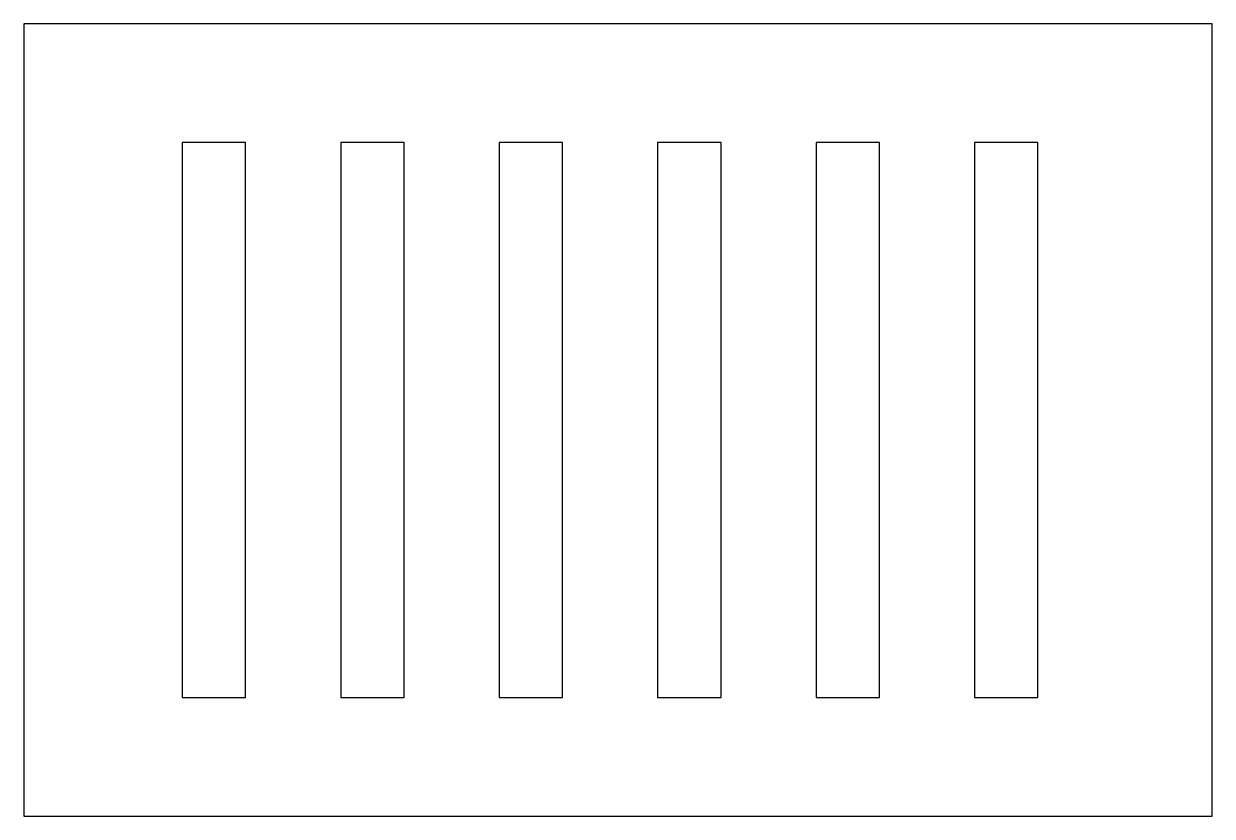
# Model space of a CAD drawing. Header units: metres. Extents: x 0 to 150, y 0 to 100.
import ezdxf

# ---------------------------------------------------------------- set-up
doc = ezdxf.new("R2010")
doc.units = ezdxf.units.M
doc.layers.add('Base', color=1, linetype='Continuous')
doc.layers.add('Fins', color=3, linetype='Continuous')

msp = doc.modelspace()

# ---------------------------------------------------------------- linework, layer by layer
at = {"layer": 'Base'}
msp.add_lwpolyline([(0, 0), (150, 0), (150, 100), (0, 100), (0, 0)], dxfattribs=at)
at = {"layer": 'Fins'}
for points in [[(20, 15), (28, 15), (28, 85), (20, 85), (20, 15)], [(40, 15), (48, 15), (48, 85), (40, 85), (40, 15)], [(60, 15), (68, 15), (68, 85), (60, 85), (60, 15)], [(80, 15), (88, 15), (88, 85), (80, 85), (80, 15)], [(100, 15), (108, 15), (108, 85), (100, 85), (100, 15)], [(120, 15), (128, 15), (128, 85), (120, 85), (120, 15)]]:
    msp.add_lwpolyline(points, dxfattribs=at)

doc.saveas('drawing.dxf')
